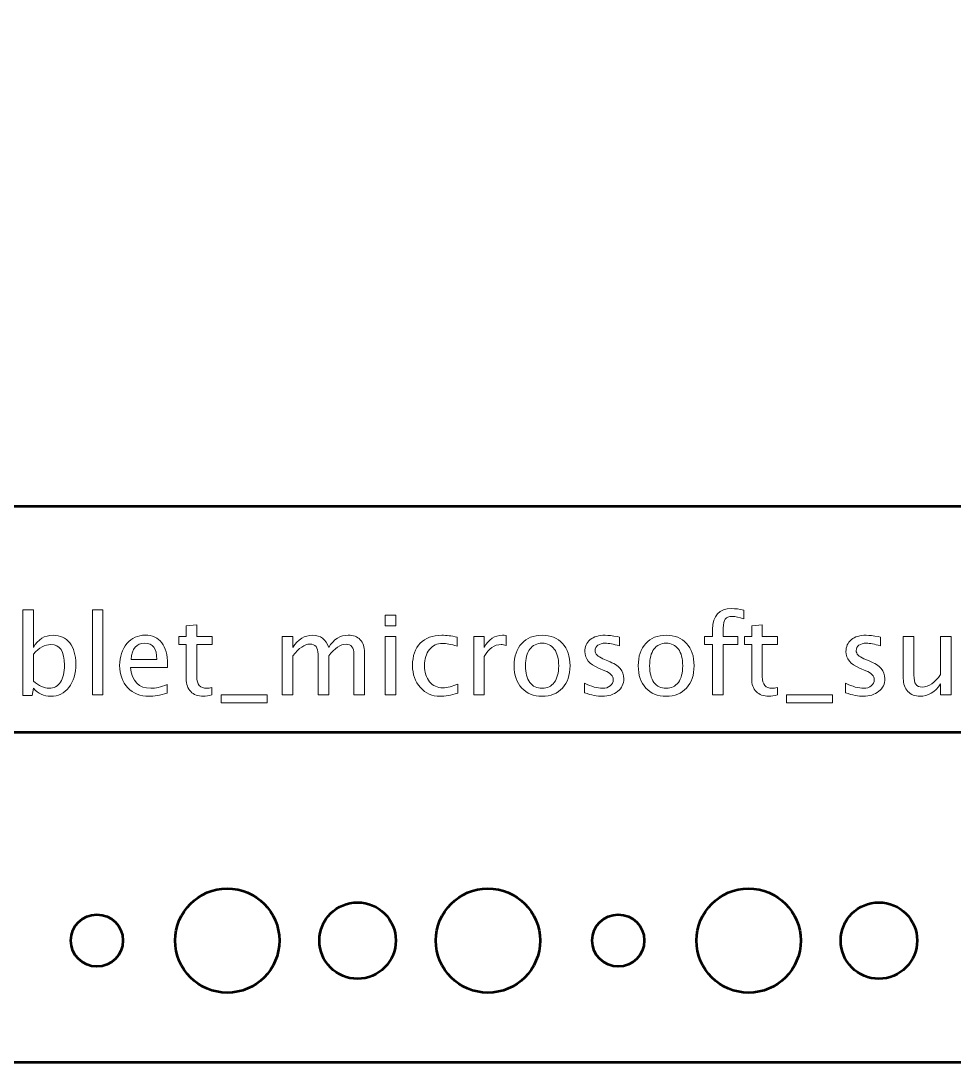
# Model space of a CAD drawing. Header units: centimetres. Extents: x -69 to 69, y -115 to 104.
# Drawn here: x -0.44 to 4.93, y -86.95 to -80.96 of the extents above; entities that cross this region are included whole.
import ezdxf

# ---------------------------------------------------------------- set-up
doc = ezdxf.new("R2010")
doc.units = ezdxf.units.CM
doc.header["$MEASUREMENT"] = 0
doc.layers.add('Layer 1', color=7, linetype='Continuous')

msp = doc.modelspace()

# ---------------------------------------------------------------- linework, layer by layer
at = {"layer": 'Layer 1', "color": 30, "lineweight": 53}
msp.add_lwpolyline([(-14.6, -85.05), (14.6, -85.05), (14.6, -64.95), (-14.6, -64.95), (-14.6, -85.05)], close=True, dxfattribs=at)
at = {"layer": 'Layer 1', "lineweight": 53}
for centre, major_axis in [((0.75001, -86.25001), (0, 0.30001)), ((2.25001, -86.25001), (0, 0.30001)), ((3.75001, -86.25001), (0, 0.30001)), ((1.5, -86.25), (0, 0.22)), ((4.5, -86.25), (0, 0.22)), ((0, -86.25), (0, 0.15)), ((3, -86.25), (0, 0.15))]:
    msp.add_ellipse(centre, major_axis=major_axis, ratio=1, dxfattribs=at)
for points, knots in [([(-16.45, -86.45), (-16.45, -86.45), (-16.45, -74.95), (-16.45, -74.95), (-16.45, -74.95), (-16.45, -74.95), (-15.05, -74.95), (-15.05, -74.95), (-15.05, -74.95), (-14.77386, -74.95), (-14.55, -74.72614), (-14.55, -74.45), (-14.55, -74.45), (-14.55, -74.45), (-14.55, -68.05), (-14.55, -68.05), (-14.55, -68.05), (-14.55, -67.77386), (-14.77386, -67.55), (-15.05, -67.55), (-15.05, -67.55), (-15.05, -67.55), (-16.45, -67.55), (-16.45, -67.55), (-16.45, -67.55), (-16.45, -67.55), (-16.45, -63.55), (-16.45, -63.55), (-16.45, -63.55), (-16.45, -63.27386), (-16.22614, -63.05), (-15.95, -63.05), (-15.95, -63.05), (-15.95, -63.05), (15.95, -63.05), (15.95, -63.05), (15.95, -63.05), (16.22614, -63.05), (16.45, -63.27386), (16.45, -63.55), (16.45, -63.55), (16.45, -63.55), (16.45, -64.55), (16.45, -64.55), (16.45, -64.55), (16.45, -64.55), (15.05, -64.55), (15.05, -64.55), (15.05, -64.55), (14.77386, -64.55), (14.55, -64.77386), (14.55, -65.05), (14.55, -65.05), (14.55, -65.05), (14.55, -72.95), (14.55, -72.95), (14.55, -72.95), (14.55, -73.22614), (14.77386, -73.45), (15.05, -73.45), (15.05, -73.45), (15.05, -73.45), (16.45, -73.45), (16.45, -73.45), (16.45, -73.45), (16.45, -73.45), (16.45, -76.55), (16.45, -76.55), (16.45, -76.55), (16.45, -76.55), (15.05, -76.55), (15.05, -76.55), (15.05, -76.55), (14.77386, -76.55), (14.55, -76.77386), (14.55, -77.05), (14.55, -77.05), (14.55, -77.05), (14.55, -80.45), (14.55, -80.45), (14.55, -80.45), (14.55, -80.72614), (14.77386, -80.95), (15.05, -80.95), (15.05, -80.95), (15.05, -80.95), (16.45, -80.95), (16.45, -80.95), (16.45, -80.95), (16.45, -80.95), (16.45, -86.45), (16.45, -86.45), (16.45, -86.45), (16.45, -86.72614), (16.22614, -86.95), (15.95, -86.95), (15.95, -86.95), (15.95, -86.95), (-15.95, -86.95), (-15.95, -86.95), (-15.95, -86.95), (-16.22614, -86.95), (-16.45, -86.72614), (-16.45, -86.45)], [0, 0, 0, 0, 0.037037, 0.037037, 0.037037, 0.037037, 0.0740741, 0.0740741, 0.0740741, 0.0740741, 0.1111111, 0.1111111, 0.1111111, 0.1111111, 0.1481481, 0.1481481, 0.1481481, 0.1481481, 0.1851852, 0.1851852, 0.1851852, 0.1851852, 0.2222222, 0.2222222, 0.2222222, 0.2222222, 0.2592593, 0.2592593, 0.2592593, 0.2592593, 0.2962963, 0.2962963, 0.2962963, 0.2962963, 0.3333333, 0.3333333, 0.3333333, 0.3333333, 0.3703704, 0.3703704, 0.3703704, 0.3703704, 0.4074074, 0.4074074, 0.4074074, 0.4074074, 0.4444444, 0.4444444, 0.4444444, 0.4444444, 0.4814815, 0.4814815, 0.4814815, 0.4814815, 0.5185185, 0.5185185, 0.5185185, 0.5185185, 0.5555556, 0.5555556, 0.5555556, 0.5555556, 0.5925926, 0.5925926, 0.5925926, 0.5925926, 0.6296296, 0.6296296, 0.6296296, 0.6296296, 0.6666667, 0.6666667, 0.6666667, 0.6666667, 0.7037037, 0.7037037, 0.7037037, 0.7037037, 0.7407407, 0.7407407, 0.7407407, 0.7407407, 0.7777778, 0.7777778, 0.7777778, 0.7777778, 0.8148148, 0.8148148, 0.8148148, 0.8148148, 0.8518519, 0.8518519, 0.8518519, 0.8518519, 0.8888889, 0.8888889, 0.8888889, 0.8888889, 0.9259259, 0.9259259, 0.9259259, 0.9259259, 1, 1, 1, 1]), ([(-13, -66.25), (-13, -66.25), (13, -66.25), (13, -66.25), (13, -66.25), (13, -66.25), (13, -83.75), (13, -83.75), (13, -83.75), (13, -83.75), (-13, -83.75), (-13, -83.75), (-13, -83.75), (-13, -83.75), (-13, -66.25), (-13, -66.25)], [0, 0, 0, 0, 0.2, 0.2, 0.2, 0.2, 0.4, 0.4, 0.4, 0.4, 0.6, 0.6, 0.6, 0.6, 1, 1, 1, 1])]:
    msp.add_open_spline(points, degree=3, knots=knots, dxfattribs=at)
at = {"layer": 'Layer 1', "color": 5, "lineweight": 9}
for points, knots in [([(-0.42556, -84.84003), (-0.42556, -84.84003), (-0.42556, -84.34663), (-0.42556, -84.34663), (-0.42556, -84.34663), (-0.42556, -84.34663), (-0.3646, -84.34663), (-0.3646, -84.34663), (-0.3646, -84.34663), (-0.3646, -84.34663), (-0.3646, -84.56328), (-0.3646, -84.56328), (-0.3646, -84.56328), (-0.33962, -84.51618), (-0.30205, -84.49268), (-0.25199, -84.49268), (-0.25199, -84.49268), (-0.21146, -84.49268), (-0.1796, -84.5074), (-0.15632, -84.53692), (-0.15632, -84.53692), (-0.13304, -84.56645), (-0.12139, -84.60677), (-0.12139, -84.65789), (-0.12139, -84.65789), (-0.12139, -84.71356), (-0.13462, -84.75854), (-0.16098, -84.79262), (-0.16098, -84.79262), (-0.18733, -84.8268), (-0.22204, -84.84384), (-0.26501, -84.84384), (-0.26501, -84.84384), (-0.30491, -84.84384), (-0.33814, -84.8286), (-0.3646, -84.79801), (-0.3646, -84.79801), (-0.3646, -84.79801), (-0.37201, -84.84003), (-0.37201, -84.84003), (-0.37201, -84.84003), (-0.37201, -84.84003), (-0.42556, -84.84003), (-0.42556, -84.84003)], [0, 0, 0, 0, 0.0833333, 0.0833333, 0.0833333, 0.0833333, 0.1666667, 0.1666667, 0.1666667, 0.1666667, 0.25, 0.25, 0.25, 0.25, 0.3333333, 0.3333333, 0.3333333, 0.3333333, 0.4166667, 0.4166667, 0.4166667, 0.4166667, 0.5, 0.5, 0.5, 0.5, 0.5833333, 0.5833333, 0.5833333, 0.5833333, 0.6666667, 0.6666667, 0.6666667, 0.6666667, 0.75, 0.75, 0.75, 0.75, 0.8333333, 0.8333333, 0.8333333, 0.8333333, 1, 1, 1, 1]), ([(-0.02593, -84.83622), (-0.02593, -84.83622), (-0.02593, -84.34663), (-0.02593, -84.34663), (-0.02593, -84.34663), (-0.02593, -84.34663), (0.03503, -84.34663), (0.03503, -84.34663), (0.03503, -84.34663), (0.03503, -84.34663), (0.03503, -84.83622), (0.03503, -84.83622), (0.03503, -84.83622), (0.03503, -84.83622), (-0.02593, -84.83622), (-0.02593, -84.83622)], [0, 0, 0, 0, 0.2, 0.2, 0.2, 0.2, 0.4, 0.4, 0.4, 0.4, 0.6, 0.6, 0.6, 0.6, 1, 1, 1, 1]), ([(1.65926, -84.43807), (1.65926, -84.43807), (1.65926, -84.37711), (1.65926, -84.37711), (1.65926, -84.37711), (1.65926, -84.37711), (1.72022, -84.37711), (1.72022, -84.37711), (1.72022, -84.37711), (1.72022, -84.37711), (1.72022, -84.43807), (1.72022, -84.43807), (1.72022, -84.43807), (1.72022, -84.43807), (1.65926, -84.43807), (1.65926, -84.43807)], [0, 0, 0, 0, 0.2, 0.2, 0.2, 0.2, 0.4, 0.4, 0.4, 0.4, 0.6, 0.6, 0.6, 0.6, 1, 1, 1, 1]), ([(3.5432, -84.83622), (3.5432, -84.83622), (3.5432, -84.54539), (3.5432, -84.54539), (3.5432, -84.54539), (3.5432, -84.54539), (3.49547, -84.54539), (3.49547, -84.54539), (3.49547, -84.54539), (3.49547, -84.54539), (3.49547, -84.49967), (3.49547, -84.49967), (3.49547, -84.49967), (3.49547, -84.49967), (3.5432, -84.49967), (3.5432, -84.49967), (3.5432, -84.49967), (3.5432, -84.49967), (3.5432, -84.45935), (3.5432, -84.45935), (3.5432, -84.45935), (3.5432, -84.37913), (3.57982, -84.33901), (3.65306, -84.33901), (3.65306, -84.33901), (3.67359, -84.33901), (3.69687, -84.3424), (3.72291, -84.34917), (3.72291, -84.34917), (3.72291, -84.34917), (3.72291, -84.39807), (3.72291, -84.39807), (3.72291, -84.39807), (3.69528, -84.38918), (3.67316, -84.38473), (3.65655, -84.38473), (3.65655, -84.38473), (3.63633, -84.38473), (3.62258, -84.3895), (3.61527, -84.39913), (3.61527, -84.39913), (3.60786, -84.40876), (3.60416, -84.42664), (3.60416, -84.45279), (3.60416, -84.45279), (3.60416, -84.45279), (3.60416, -84.49967), (3.60416, -84.49967), (3.60416, -84.49967), (3.60416, -84.49967), (3.68872, -84.49967), (3.68872, -84.49967), (3.68872, -84.49967), (3.68872, -84.49967), (3.68872, -84.54539), (3.68872, -84.54539), (3.68872, -84.54539), (3.68872, -84.54539), (3.60416, -84.54539), (3.60416, -84.54539), (3.60416, -84.54539), (3.60416, -84.54539), (3.60416, -84.83622), (3.60416, -84.83622), (3.60416, -84.83622), (3.60416, -84.83622), (3.5432, -84.83622), (3.5432, -84.83622)], [0, 0, 0, 0, 0.0555556, 0.0555556, 0.0555556, 0.0555556, 0.1111111, 0.1111111, 0.1111111, 0.1111111, 0.1666667, 0.1666667, 0.1666667, 0.1666667, 0.2222222, 0.2222222, 0.2222222, 0.2222222, 0.2777778, 0.2777778, 0.2777778, 0.2777778, 0.3333333, 0.3333333, 0.3333333, 0.3333333, 0.3888889, 0.3888889, 0.3888889, 0.3888889, 0.4444444, 0.4444444, 0.4444444, 0.4444444, 0.5, 0.5, 0.5, 0.5, 0.5555556, 0.5555556, 0.5555556, 0.5555556, 0.6111111, 0.6111111, 0.6111111, 0.6111111, 0.6666667, 0.6666667, 0.6666667, 0.6666667, 0.7222222, 0.7222222, 0.7222222, 0.7222222, 0.7777778, 0.7777778, 0.7777778, 0.7777778, 0.8333333, 0.8333333, 0.8333333, 0.8333333, 0.8888889, 0.8888889, 0.8888889, 0.8888889, 1, 1, 1, 1]), ([(0.66189, -84.83611), (0.64305, -84.8413), (0.62664, -84.84384), (0.61278, -84.84384), (0.61278, -84.84384), (0.58166, -84.84384), (0.55743, -84.83495), (0.54007, -84.81717), (0.54007, -84.81717), (0.52261, -84.79939), (0.51393, -84.77473), (0.51393, -84.74309), (0.51393, -84.74309), (0.51393, -84.74309), (0.51393, -84.54539), (0.51393, -84.54539), (0.51393, -84.54539), (0.51393, -84.54539), (0.47181, -84.54539), (0.47181, -84.54539), (0.47181, -84.54539), (0.47181, -84.54539), (0.47181, -84.49967), (0.47181, -84.49967), (0.47181, -84.49967), (0.47181, -84.49967), (0.51393, -84.49967), (0.51393, -84.49967), (0.51393, -84.49967), (0.51393, -84.49967), (0.51393, -84.43882), (0.51393, -84.43882), (0.51393, -84.43882), (0.51393, -84.43882), (0.57489, -84.43299), (0.57489, -84.43299), (0.57489, -84.43299), (0.57489, -84.43299), (0.57489, -84.49967), (0.57489, -84.49967), (0.57489, -84.49967), (0.57489, -84.49967), (0.66316, -84.49967), (0.66316, -84.49967), (0.66316, -84.49967), (0.66316, -84.49967), (0.66316, -84.54539), (0.66316, -84.54539), (0.66316, -84.54539), (0.66316, -84.54539), (0.57489, -84.54539), (0.57489, -84.54539), (0.57489, -84.54539), (0.57489, -84.54539), (0.57489, -84.73208), (0.57489, -84.73208), (0.57489, -84.73208), (0.57489, -84.77611), (0.59405, -84.79812), (0.63225, -84.79812), (0.63225, -84.79812), (0.6404, -84.79812), (0.65024, -84.79674), (0.66189, -84.7941), (0.66189, -84.7941), (0.66189, -84.7941), (0.66189, -84.83611), (0.66189, -84.83611)], [0, 0, 0, 0, 0.0555556, 0.0555556, 0.0555556, 0.0555556, 0.1111111, 0.1111111, 0.1111111, 0.1111111, 0.1666667, 0.1666667, 0.1666667, 0.1666667, 0.2222222, 0.2222222, 0.2222222, 0.2222222, 0.2777778, 0.2777778, 0.2777778, 0.2777778, 0.3333333, 0.3333333, 0.3333333, 0.3333333, 0.3888889, 0.3888889, 0.3888889, 0.3888889, 0.4444444, 0.4444444, 0.4444444, 0.4444444, 0.5, 0.5, 0.5, 0.5, 0.5555556, 0.5555556, 0.5555556, 0.5555556, 0.6111111, 0.6111111, 0.6111111, 0.6111111, 0.6666667, 0.6666667, 0.6666667, 0.6666667, 0.7222222, 0.7222222, 0.7222222, 0.7222222, 0.7777778, 0.7777778, 0.7777778, 0.7777778, 0.8333333, 0.8333333, 0.8333333, 0.8333333, 0.8888889, 0.8888889, 0.8888889, 0.8888889, 1, 1, 1, 1]), ([(3.91574, -84.83611), (3.8969, -84.8413), (3.88049, -84.84384), (3.86663, -84.84384), (3.86663, -84.84384), (3.83551, -84.84384), (3.81128, -84.83495), (3.79392, -84.81717), (3.79392, -84.81717), (3.77646, -84.79939), (3.76778, -84.77473), (3.76778, -84.74309), (3.76778, -84.74309), (3.76778, -84.74309), (3.76778, -84.54539), (3.76778, -84.54539), (3.76778, -84.54539), (3.76778, -84.54539), (3.72566, -84.54539), (3.72566, -84.54539), (3.72566, -84.54539), (3.72566, -84.54539), (3.72566, -84.49967), (3.72566, -84.49967), (3.72566, -84.49967), (3.72566, -84.49967), (3.76778, -84.49967), (3.76778, -84.49967), (3.76778, -84.49967), (3.76778, -84.49967), (3.76778, -84.43882), (3.76778, -84.43882), (3.76778, -84.43882), (3.76778, -84.43882), (3.82874, -84.43299), (3.82874, -84.43299), (3.82874, -84.43299), (3.82874, -84.43299), (3.82874, -84.49967), (3.82874, -84.49967), (3.82874, -84.49967), (3.82874, -84.49967), (3.91701, -84.49967), (3.91701, -84.49967), (3.91701, -84.49967), (3.91701, -84.49967), (3.91701, -84.54539), (3.91701, -84.54539), (3.91701, -84.54539), (3.91701, -84.54539), (3.82874, -84.54539), (3.82874, -84.54539), (3.82874, -84.54539), (3.82874, -84.54539), (3.82874, -84.73208), (3.82874, -84.73208), (3.82874, -84.73208), (3.82874, -84.77611), (3.8479, -84.79812), (3.8861, -84.79812), (3.8861, -84.79812), (3.89425, -84.79812), (3.90409, -84.79674), (3.91574, -84.7941), (3.91574, -84.7941), (3.91574, -84.7941), (3.91574, -84.83611), (3.91574, -84.83611)], [0, 0, 0, 0, 0.0555556, 0.0555556, 0.0555556, 0.0555556, 0.1111111, 0.1111111, 0.1111111, 0.1111111, 0.1666667, 0.1666667, 0.1666667, 0.1666667, 0.2222222, 0.2222222, 0.2222222, 0.2222222, 0.2777778, 0.2777778, 0.2777778, 0.2777778, 0.3333333, 0.3333333, 0.3333333, 0.3333333, 0.3888889, 0.3888889, 0.3888889, 0.3888889, 0.4444444, 0.4444444, 0.4444444, 0.4444444, 0.5, 0.5, 0.5, 0.5, 0.5555556, 0.5555556, 0.5555556, 0.5555556, 0.6111111, 0.6111111, 0.6111111, 0.6111111, 0.6666667, 0.6666667, 0.6666667, 0.6666667, 0.7222222, 0.7222222, 0.7222222, 0.7222222, 0.7777778, 0.7777778, 0.7777778, 0.7777778, 0.8333333, 0.8333333, 0.8333333, 0.8333333, 0.8888889, 0.8888889, 0.8888889, 0.8888889, 1, 1, 1, 1]), ([(0.40461, -84.82542), (0.36365, -84.8377), (0.32862, -84.84384), (0.29941, -84.84384), (0.29941, -84.84384), (0.24956, -84.84384), (0.20903, -84.82733), (0.1778, -84.79442), (0.1778, -84.79442), (0.14658, -84.7615), (0.13092, -84.71885), (0.13092, -84.66636), (0.13092, -84.66636), (0.13092, -84.61545), (0.14468, -84.57365), (0.1723, -84.54094), (0.1723, -84.54094), (0.19992, -84.50835), (0.23527, -84.49205), (0.27835, -84.49205), (0.27835, -84.49205), (0.31909, -84.49205), (0.35063, -84.50655), (0.37286, -84.53555), (0.37286, -84.53555), (0.39508, -84.56455), (0.40619, -84.60561), (0.40619, -84.65884), (0.40619, -84.65884), (0.40619, -84.65884), (0.40588, -84.67747), (0.40588, -84.67747), (0.40588, -84.67747), (0.40588, -84.67747), (0.19315, -84.67747), (0.19315, -84.67747), (0.19315, -84.67747), (0.20204, -84.7579), (0.2413, -84.79812), (0.31084, -84.79812), (0.31084, -84.79812), (0.33634, -84.79812), (0.36756, -84.79092), (0.40461, -84.77653), (0.40461, -84.77653), (0.40461, -84.77653), (0.40461, -84.82542), (0.40461, -84.82542)], [0, 0, 0, 0, 0.0769231, 0.0769231, 0.0769231, 0.0769231, 0.1538462, 0.1538462, 0.1538462, 0.1538462, 0.2307692, 0.2307692, 0.2307692, 0.2307692, 0.3076923, 0.3076923, 0.3076923, 0.3076923, 0.3846154, 0.3846154, 0.3846154, 0.3846154, 0.4615385, 0.4615385, 0.4615385, 0.4615385, 0.5384615, 0.5384615, 0.5384615, 0.5384615, 0.6153846, 0.6153846, 0.6153846, 0.6153846, 0.6923077, 0.6923077, 0.6923077, 0.6923077, 0.7692308, 0.7692308, 0.7692308, 0.7692308, 0.8461538, 0.8461538, 0.8461538, 0.8461538, 1, 1, 1, 1]), ([(1.06638, -84.83622), (1.06638, -84.83622), (1.06638, -84.49967), (1.06638, -84.49967), (1.06638, -84.49967), (1.06638, -84.49967), (1.12734, -84.49967), (1.12734, -84.49967), (1.12734, -84.49967), (1.12734, -84.49967), (1.12734, -84.56328), (1.12734, -84.56328), (1.12734, -84.56328), (1.15708, -84.51618), (1.19518, -84.49268), (1.24185, -84.49268), (1.24185, -84.49268), (1.28683, -84.49268), (1.31742, -84.51618), (1.33372, -84.56328), (1.33372, -84.56328), (1.36261, -84.51576), (1.40028, -84.49205), (1.44653, -84.49205), (1.44653, -84.49205), (1.47606, -84.49205), (1.49903, -84.50073), (1.51543, -84.51819), (1.51543, -84.51819), (1.53184, -84.53565), (1.54009, -84.5601), (1.54009, -84.59153), (1.54009, -84.59153), (1.54009, -84.59153), (1.54009, -84.83622), (1.54009, -84.83622), (1.54009, -84.83622), (1.54009, -84.83622), (1.47913, -84.83622), (1.47913, -84.83622), (1.47913, -84.83622), (1.47913, -84.83622), (1.47913, -84.60159), (1.47913, -84.60159), (1.47913, -84.60159), (1.47913, -84.56328), (1.46389, -84.54412), (1.43341, -84.54412), (1.43341, -84.54412), (1.40177, -84.54412), (1.36853, -84.56645), (1.33372, -84.61122), (1.33372, -84.61122), (1.33372, -84.61122), (1.33372, -84.83622), (1.33372, -84.83622), (1.33372, -84.83622), (1.33372, -84.83622), (1.27276, -84.83622), (1.27276, -84.83622), (1.27276, -84.83622), (1.27276, -84.83622), (1.27276, -84.60138), (1.27276, -84.60138), (1.27276, -84.60138), (1.27276, -84.56275), (1.2573, -84.54348), (1.22629, -84.54348), (1.22629, -84.54348), (1.1955, -84.54348), (1.16248, -84.56592), (1.12734, -84.6109), (1.12734, -84.6109), (1.12734, -84.6109), (1.12734, -84.83622), (1.12734, -84.83622), (1.12734, -84.83622), (1.12734, -84.83622), (1.06638, -84.83622), (1.06638, -84.83622)], [0, 0, 0, 0, 0.047619, 0.047619, 0.047619, 0.047619, 0.0952381, 0.0952381, 0.0952381, 0.0952381, 0.1428571, 0.1428571, 0.1428571, 0.1428571, 0.1904762, 0.1904762, 0.1904762, 0.1904762, 0.2380952, 0.2380952, 0.2380952, 0.2380952, 0.2857143, 0.2857143, 0.2857143, 0.2857143, 0.3333333, 0.3333333, 0.3333333, 0.3333333, 0.3809524, 0.3809524, 0.3809524, 0.3809524, 0.4285714, 0.4285714, 0.4285714, 0.4285714, 0.4761905, 0.4761905, 0.4761905, 0.4761905, 0.5238095, 0.5238095, 0.5238095, 0.5238095, 0.5714286, 0.5714286, 0.5714286, 0.5714286, 0.6190476, 0.6190476, 0.6190476, 0.6190476, 0.6666667, 0.6666667, 0.6666667, 0.6666667, 0.7142857, 0.7142857, 0.7142857, 0.7142857, 0.7619048, 0.7619048, 0.7619048, 0.7619048, 0.8095238, 0.8095238, 0.8095238, 0.8095238, 0.8571429, 0.8571429, 0.8571429, 0.8571429, 0.9047619, 0.9047619, 0.9047619, 0.9047619, 1, 1, 1, 1]), ([(1.65926, -84.83622), (1.65926, -84.83622), (1.65926, -84.49967), (1.65926, -84.49967), (1.65926, -84.49967), (1.65926, -84.49967), (1.72022, -84.49967), (1.72022, -84.49967), (1.72022, -84.49967), (1.72022, -84.49967), (1.72022, -84.83622), (1.72022, -84.83622), (1.72022, -84.83622), (1.72022, -84.83622), (1.65926, -84.83622), (1.65926, -84.83622)], [0, 0, 0, 0, 0.2, 0.2, 0.2, 0.2, 0.4, 0.4, 0.4, 0.4, 0.6, 0.6, 0.6, 0.6, 1, 1, 1, 1]), ([(2.07646, -84.82606), (2.03698, -84.83791), (2.00291, -84.84384), (1.97423, -84.84384), (1.97423, -84.84384), (1.92872, -84.84384), (1.89104, -84.82701), (1.86109, -84.79346), (1.86109, -84.79346), (1.83114, -84.75981), (1.81611, -84.71737), (1.81611, -84.66625), (1.81611, -84.66625), (1.81611, -84.61164), (1.83093, -84.56899), (1.86056, -84.53851), (1.86056, -84.53851), (1.89019, -84.50792), (1.93157, -84.49268), (1.9847, -84.49268), (1.9847, -84.49268), (2.01084, -84.49268), (2.04027, -84.49628), (2.07265, -84.50348), (2.07265, -84.50348), (2.07265, -84.50348), (2.07265, -84.55491), (2.07265, -84.55491), (2.07265, -84.55491), (2.03825, -84.54475), (2.01021, -84.53967), (1.98862, -84.53967), (1.98862, -84.53967), (1.95729, -84.53967), (1.93221, -84.55142), (1.91348, -84.57481), (1.91348, -84.57481), (1.89474, -84.5982), (1.88533, -84.62942), (1.88533, -84.66837), (1.88533, -84.66837), (1.88533, -84.70615), (1.89506, -84.73663), (1.91443, -84.76002), (1.91443, -84.76002), (1.9338, -84.7833), (1.95909, -84.79494), (1.99052, -84.79494), (1.99052, -84.79494), (2.01836, -84.79494), (2.04693, -84.78775), (2.07646, -84.77335), (2.07646, -84.77335), (2.07646, -84.77335), (2.07646, -84.82606), (2.07646, -84.82606)], [0, 0, 0, 0, 0.0666667, 0.0666667, 0.0666667, 0.0666667, 0.1333333, 0.1333333, 0.1333333, 0.1333333, 0.2, 0.2, 0.2, 0.2, 0.2666667, 0.2666667, 0.2666667, 0.2666667, 0.3333333, 0.3333333, 0.3333333, 0.3333333, 0.4, 0.4, 0.4, 0.4, 0.4666667, 0.4666667, 0.4666667, 0.4666667, 0.5333333, 0.5333333, 0.5333333, 0.5333333, 0.6, 0.6, 0.6, 0.6, 0.6666667, 0.6666667, 0.6666667, 0.6666667, 0.7333333, 0.7333333, 0.7333333, 0.7333333, 0.8, 0.8, 0.8, 0.8, 0.8666667, 0.8666667, 0.8666667, 0.8666667, 1, 1, 1, 1]), ([(2.16801, -84.83622), (2.16801, -84.83622), (2.16801, -84.49967), (2.16801, -84.49967), (2.16801, -84.49967), (2.16801, -84.49967), (2.22897, -84.49967), (2.22897, -84.49967), (2.22897, -84.49967), (2.22897, -84.49967), (2.22897, -84.56328), (2.22897, -84.56328), (2.22897, -84.56328), (2.25321, -84.51618), (2.28834, -84.49268), (2.33449, -84.49268), (2.33449, -84.49268), (2.34073, -84.49268), (2.34729, -84.49321), (2.35407, -84.49427), (2.35407, -84.49427), (2.35407, -84.49427), (2.35407, -84.55132), (2.35407, -84.55132), (2.35407, -84.55132), (2.34348, -84.54782), (2.33417, -84.54602), (2.32613, -84.54602), (2.32613, -84.54602), (2.28739, -84.54602), (2.25501, -84.56888), (2.22897, -84.61471), (2.22897, -84.61471), (2.22897, -84.61471), (2.22897, -84.83622), (2.22897, -84.83622), (2.22897, -84.83622), (2.22897, -84.83622), (2.16801, -84.83622), (2.16801, -84.83622)], [0, 0, 0, 0, 0.0909091, 0.0909091, 0.0909091, 0.0909091, 0.1818182, 0.1818182, 0.1818182, 0.1818182, 0.2727273, 0.2727273, 0.2727273, 0.2727273, 0.3636364, 0.3636364, 0.3636364, 0.3636364, 0.4545455, 0.4545455, 0.4545455, 0.4545455, 0.5454545, 0.5454545, 0.5454545, 0.5454545, 0.6363636, 0.6363636, 0.6363636, 0.6363636, 0.7272727, 0.7272727, 0.7272727, 0.7272727, 0.8181818, 0.8181818, 0.8181818, 0.8181818, 1, 1, 1, 1]), ([(2.56182, -84.84384), (2.51239, -84.84384), (2.47323, -84.82807), (2.44445, -84.79653), (2.44445, -84.79653), (2.41555, -84.76499), (2.40116, -84.72213), (2.40116, -84.66805), (2.40116, -84.66805), (2.40116, -84.61408), (2.41555, -84.57132), (2.44445, -84.53989), (2.44445, -84.53989), (2.47323, -84.50845), (2.51239, -84.49268), (2.56182, -84.49268), (2.56182, -84.49268), (2.61124, -84.49268), (2.6504, -84.50845), (2.67918, -84.53989), (2.67918, -84.53989), (2.70808, -84.57132), (2.72247, -84.61408), (2.72247, -84.66805), (2.72247, -84.66805), (2.72247, -84.72213), (2.70808, -84.76499), (2.67918, -84.79653), (2.67918, -84.79653), (2.6504, -84.82807), (2.61124, -84.84384), (2.56182, -84.84384)], [0, 0, 0, 0, 0.1111111, 0.1111111, 0.1111111, 0.1111111, 0.2222222, 0.2222222, 0.2222222, 0.2222222, 0.3333333, 0.3333333, 0.3333333, 0.3333333, 0.4444444, 0.4444444, 0.4444444, 0.4444444, 0.5555556, 0.5555556, 0.5555556, 0.5555556, 0.6666667, 0.6666667, 0.6666667, 0.6666667, 0.7777778, 0.7777778, 0.7777778, 0.7777778, 1, 1, 1, 1]), ([(2.80587, -84.82415), (2.80587, -84.82415), (2.80587, -84.76827), (2.80587, -84.76827), (2.80587, -84.76827), (2.84576, -84.78817), (2.88037, -84.79812), (2.9099, -84.79812), (2.9099, -84.79812), (2.92747, -84.79812), (2.94207, -84.79336), (2.95361, -84.78383), (2.95361, -84.78383), (2.96514, -84.77441), (2.97097, -84.76256), (2.97097, -84.74827), (2.97097, -84.74827), (2.97097, -84.72742), (2.95477, -84.71017), (2.92239, -84.69652), (2.92239, -84.69652), (2.92239, -84.69652), (2.88672, -84.68139), (2.88672, -84.68139), (2.88672, -84.68139), (2.83412, -84.65958), (2.80777, -84.62805), (2.80777, -84.58709), (2.80777, -84.58709), (2.80777, -84.55777), (2.81814, -84.5347), (2.83889, -84.51787), (2.83889, -84.51787), (2.85963, -84.50105), (2.8881, -84.49268), (2.92419, -84.49268), (2.92419, -84.49268), (2.94292, -84.49268), (2.9662, -84.49522), (2.99383, -84.50041), (2.99383, -84.50041), (2.99383, -84.50041), (3.00653, -84.50284), (3.00653, -84.50284), (3.00653, -84.50284), (3.00653, -84.50284), (3.00653, -84.55364), (3.00653, -84.55364), (3.00653, -84.55364), (2.97255, -84.54348), (2.94546, -84.5384), (2.92525, -84.5384), (2.92525, -84.5384), (2.90747, -84.5384), (2.89339, -84.54232), (2.8827, -84.55005), (2.8827, -84.55005), (2.87212, -84.55777), (2.86683, -84.56814), (2.86683, -84.58116), (2.86683, -84.58116), (2.86683, -84.59947), (2.88164, -84.61503), (2.91138, -84.62762), (2.91138, -84.62762), (2.91138, -84.62762), (2.9407, -84.64), (2.9407, -84.64), (2.9407, -84.64), (2.97393, -84.65397), (2.99742, -84.66879), (3.01118, -84.68435), (3.01118, -84.68435), (3.02505, -84.69991), (3.03193, -84.71938), (3.03193, -84.74266), (3.03193, -84.74266), (3.03193, -84.77219), (3.02028, -84.79643), (2.99689, -84.81537), (2.99689, -84.81537), (2.97361, -84.83431), (2.94377, -84.84384), (2.90747, -84.84384), (2.90747, -84.84384), (2.87953, -84.84384), (2.84576, -84.83728), (2.80587, -84.82415)], [0, 0, 0, 0, 0.0434783, 0.0434783, 0.0434783, 0.0434783, 0.0869565, 0.0869565, 0.0869565, 0.0869565, 0.1304348, 0.1304348, 0.1304348, 0.1304348, 0.173913, 0.173913, 0.173913, 0.173913, 0.2173913, 0.2173913, 0.2173913, 0.2173913, 0.2608696, 0.2608696, 0.2608696, 0.2608696, 0.3043478, 0.3043478, 0.3043478, 0.3043478, 0.3478261, 0.3478261, 0.3478261, 0.3478261, 0.3913043, 0.3913043, 0.3913043, 0.3913043, 0.4347826, 0.4347826, 0.4347826, 0.4347826, 0.4782609, 0.4782609, 0.4782609, 0.4782609, 0.5217391, 0.5217391, 0.5217391, 0.5217391, 0.5652174, 0.5652174, 0.5652174, 0.5652174, 0.6086957, 0.6086957, 0.6086957, 0.6086957, 0.6521739, 0.6521739, 0.6521739, 0.6521739, 0.6956522, 0.6956522, 0.6956522, 0.6956522, 0.7391304, 0.7391304, 0.7391304, 0.7391304, 0.7826087, 0.7826087, 0.7826087, 0.7826087, 0.826087, 0.826087, 0.826087, 0.826087, 0.8695652, 0.8695652, 0.8695652, 0.8695652, 0.9130435, 0.9130435, 0.9130435, 0.9130435, 1, 1, 1, 1]), ([(3.27566, -84.84384), (3.22623, -84.84384), (3.18707, -84.82807), (3.15829, -84.79653), (3.15829, -84.79653), (3.12939, -84.76499), (3.115, -84.72213), (3.115, -84.66805), (3.115, -84.66805), (3.115, -84.61408), (3.12939, -84.57132), (3.15829, -84.53989), (3.15829, -84.53989), (3.18707, -84.50845), (3.22623, -84.49268), (3.27566, -84.49268), (3.27566, -84.49268), (3.32508, -84.49268), (3.36424, -84.50845), (3.39302, -84.53989), (3.39302, -84.53989), (3.42192, -84.57132), (3.43631, -84.61408), (3.43631, -84.66805), (3.43631, -84.66805), (3.43631, -84.72213), (3.42192, -84.76499), (3.39302, -84.79653), (3.39302, -84.79653), (3.36424, -84.82807), (3.32508, -84.84384), (3.27566, -84.84384)], [0, 0, 0, 0, 0.1111111, 0.1111111, 0.1111111, 0.1111111, 0.2222222, 0.2222222, 0.2222222, 0.2222222, 0.3333333, 0.3333333, 0.3333333, 0.3333333, 0.4444444, 0.4444444, 0.4444444, 0.4444444, 0.5555556, 0.5555556, 0.5555556, 0.5555556, 0.6666667, 0.6666667, 0.6666667, 0.6666667, 0.7777778, 0.7777778, 0.7777778, 0.7777778, 1, 1, 1, 1]), ([(4.30817, -84.82415), (4.30817, -84.82415), (4.30817, -84.76827), (4.30817, -84.76827), (4.30817, -84.76827), (4.34806, -84.78817), (4.38267, -84.79812), (4.4122, -84.79812), (4.4122, -84.79812), (4.42977, -84.79812), (4.44437, -84.79336), (4.45591, -84.78383), (4.45591, -84.78383), (4.46744, -84.77441), (4.47327, -84.76256), (4.47327, -84.74827), (4.47327, -84.74827), (4.47327, -84.72742), (4.45707, -84.71017), (4.42469, -84.69652), (4.42469, -84.69652), (4.42469, -84.69652), (4.38902, -84.68139), (4.38902, -84.68139), (4.38902, -84.68139), (4.33642, -84.65958), (4.31007, -84.62805), (4.31007, -84.58709), (4.31007, -84.58709), (4.31007, -84.55777), (4.32044, -84.5347), (4.34119, -84.51787), (4.34119, -84.51787), (4.36193, -84.50105), (4.3904, -84.49268), (4.42649, -84.49268), (4.42649, -84.49268), (4.44522, -84.49268), (4.4685, -84.49522), (4.49613, -84.50041), (4.49613, -84.50041), (4.49613, -84.50041), (4.50883, -84.50284), (4.50883, -84.50284), (4.50883, -84.50284), (4.50883, -84.50284), (4.50883, -84.55364), (4.50883, -84.55364), (4.50883, -84.55364), (4.47485, -84.54348), (4.44776, -84.5384), (4.42755, -84.5384), (4.42755, -84.5384), (4.40977, -84.5384), (4.39569, -84.54232), (4.385, -84.55005), (4.385, -84.55005), (4.37442, -84.55777), (4.36913, -84.56814), (4.36913, -84.58116), (4.36913, -84.58116), (4.36913, -84.59947), (4.38394, -84.61503), (4.41368, -84.62762), (4.41368, -84.62762), (4.41368, -84.62762), (4.443, -84.64), (4.443, -84.64), (4.443, -84.64), (4.47623, -84.65397), (4.49972, -84.66879), (4.51348, -84.68435), (4.51348, -84.68435), (4.52735, -84.69991), (4.53423, -84.71938), (4.53423, -84.74266), (4.53423, -84.74266), (4.53423, -84.77219), (4.52258, -84.79643), (4.49919, -84.81537), (4.49919, -84.81537), (4.47591, -84.83431), (4.44607, -84.84384), (4.40977, -84.84384), (4.40977, -84.84384), (4.38183, -84.84384), (4.34806, -84.83728), (4.30817, -84.82415)], [0, 0, 0, 0, 0.0434783, 0.0434783, 0.0434783, 0.0434783, 0.0869565, 0.0869565, 0.0869565, 0.0869565, 0.1304348, 0.1304348, 0.1304348, 0.1304348, 0.173913, 0.173913, 0.173913, 0.173913, 0.2173913, 0.2173913, 0.2173913, 0.2173913, 0.2608696, 0.2608696, 0.2608696, 0.2608696, 0.3043478, 0.3043478, 0.3043478, 0.3043478, 0.3478261, 0.3478261, 0.3478261, 0.3478261, 0.3913043, 0.3913043, 0.3913043, 0.3913043, 0.4347826, 0.4347826, 0.4347826, 0.4347826, 0.4782609, 0.4782609, 0.4782609, 0.4782609, 0.5217391, 0.5217391, 0.5217391, 0.5217391, 0.5652174, 0.5652174, 0.5652174, 0.5652174, 0.6086957, 0.6086957, 0.6086957, 0.6086957, 0.6521739, 0.6521739, 0.6521739, 0.6521739, 0.6956522, 0.6956522, 0.6956522, 0.6956522, 0.7391304, 0.7391304, 0.7391304, 0.7391304, 0.7826087, 0.7826087, 0.7826087, 0.7826087, 0.826087, 0.826087, 0.826087, 0.826087, 0.8695652, 0.8695652, 0.8695652, 0.8695652, 0.9130435, 0.9130435, 0.9130435, 0.9130435, 1, 1, 1, 1]), ([(4.85479, -84.83622), (4.85479, -84.83622), (4.85479, -84.77293), (4.85479, -84.77293), (4.85479, -84.77293), (4.8223, -84.82024), (4.78282, -84.84384), (4.73647, -84.84384), (4.73647, -84.84384), (4.70705, -84.84384), (4.68366, -84.83463), (4.6663, -84.81611), (4.6663, -84.81611), (4.64884, -84.79759), (4.64016, -84.77272), (4.64016, -84.74129), (4.64016, -84.74129), (4.64016, -84.74129), (4.64016, -84.49967), (4.64016, -84.49967), (4.64016, -84.49967), (4.64016, -84.49967), (4.70112, -84.49967), (4.70112, -84.49967), (4.70112, -84.49967), (4.70112, -84.49967), (4.70112, -84.72139), (4.70112, -84.72139), (4.70112, -84.72139), (4.70112, -84.74668), (4.70482, -84.76457), (4.71213, -84.77515), (4.71213, -84.77515), (4.71954, -84.78584), (4.73181, -84.79113), (4.74906, -84.79113), (4.74906, -84.79113), (4.78632, -84.79113), (4.82166, -84.76669), (4.85479, -84.71769), (4.85479, -84.71769), (4.85479, -84.71769), (4.85479, -84.49967), (4.85479, -84.49967), (4.85479, -84.49967), (4.85479, -84.49967), (4.91575, -84.49967), (4.91575, -84.49967), (4.91575, -84.49967), (4.91575, -84.49967), (4.91575, -84.83622), (4.91575, -84.83622), (4.91575, -84.83622), (4.91575, -84.83622), (4.85479, -84.83622), (4.85479, -84.83622)], [0, 0, 0, 0, 0.0666667, 0.0666667, 0.0666667, 0.0666667, 0.1333333, 0.1333333, 0.1333333, 0.1333333, 0.2, 0.2, 0.2, 0.2, 0.2666667, 0.2666667, 0.2666667, 0.2666667, 0.3333333, 0.3333333, 0.3333333, 0.3333333, 0.4, 0.4, 0.4, 0.4, 0.4666667, 0.4666667, 0.4666667, 0.4666667, 0.5333333, 0.5333333, 0.5333333, 0.5333333, 0.6, 0.6, 0.6, 0.6, 0.6666667, 0.6666667, 0.6666667, 0.6666667, 0.7333333, 0.7333333, 0.7333333, 0.7333333, 0.8, 0.8, 0.8, 0.8, 0.8666667, 0.8666667, 0.8666667, 0.8666667, 1, 1, 1, 1]), ([(-0.3646, -84.756), (-0.33317, -84.78404), (-0.30322, -84.79812), (-0.27475, -84.79812), (-0.27475, -84.79812), (-0.2467, -84.79812), (-0.22501, -84.78637), (-0.20977, -84.76298), (-0.20977, -84.76298), (-0.19442, -84.73959), (-0.1868, -84.70668), (-0.1868, -84.66413), (-0.1868, -84.66413), (-0.1868, -84.58539), (-0.21283, -84.54602), (-0.2649, -84.54602), (-0.2649, -84.54602), (-0.29898, -84.54602), (-0.33221, -84.56444), (-0.3646, -84.60138), (-0.3646, -84.60138), (-0.3646, -84.60138), (-0.3646, -84.756), (-0.3646, -84.756)], [0, 0, 0, 0, 0.1428571, 0.1428571, 0.1428571, 0.1428571, 0.2857143, 0.2857143, 0.2857143, 0.2857143, 0.4285714, 0.4285714, 0.4285714, 0.4285714, 0.5714286, 0.5714286, 0.5714286, 0.5714286, 0.7142857, 0.7142857, 0.7142857, 0.7142857, 1, 1, 1, 1]), ([(0.19633, -84.63175), (0.19633, -84.63175), (0.34492, -84.63175), (0.34492, -84.63175), (0.34492, -84.63175), (0.34492, -84.5691), (0.32153, -84.53777), (0.27485, -84.53777), (0.27485, -84.53777), (0.22786, -84.53777), (0.20172, -84.5691), (0.19633, -84.63175)], [0, 0, 0, 0, 0.25, 0.25, 0.25, 0.25, 0.5, 0.5, 0.5, 0.5, 1, 1, 1, 1]), ([(2.56171, -84.79812), (2.59187, -84.79812), (2.61537, -84.7868), (2.63209, -84.76404), (2.63209, -84.76404), (2.6487, -84.74139), (2.65707, -84.70933), (2.65707, -84.66805), (2.65707, -84.66805), (2.65707, -84.62688), (2.6487, -84.59492), (2.63209, -84.57227), (2.63209, -84.57227), (2.61537, -84.54973), (2.59187, -84.5384), (2.56171, -84.5384), (2.56171, -84.5384), (2.53144, -84.5384), (2.50795, -84.54973), (2.49144, -84.57227), (2.49144, -84.57227), (2.47482, -84.59492), (2.46657, -84.62688), (2.46657, -84.66805), (2.46657, -84.66805), (2.46657, -84.70933), (2.47482, -84.74139), (2.49144, -84.76404), (2.49144, -84.76404), (2.50795, -84.7868), (2.53144, -84.79812), (2.56171, -84.79812)], [0, 0, 0, 0, 0.1111111, 0.1111111, 0.1111111, 0.1111111, 0.2222222, 0.2222222, 0.2222222, 0.2222222, 0.3333333, 0.3333333, 0.3333333, 0.3333333, 0.4444444, 0.4444444, 0.4444444, 0.4444444, 0.5555556, 0.5555556, 0.5555556, 0.5555556, 0.6666667, 0.6666667, 0.6666667, 0.6666667, 0.7777778, 0.7777778, 0.7777778, 0.7777778, 1, 1, 1, 1]), ([(3.27555, -84.79812), (3.30571, -84.79812), (3.32921, -84.7868), (3.34593, -84.76404), (3.34593, -84.76404), (3.36254, -84.74139), (3.37091, -84.70933), (3.37091, -84.66805), (3.37091, -84.66805), (3.37091, -84.62688), (3.36254, -84.59492), (3.34593, -84.57227), (3.34593, -84.57227), (3.32921, -84.54973), (3.30571, -84.5384), (3.27555, -84.5384), (3.27555, -84.5384), (3.24528, -84.5384), (3.22179, -84.54973), (3.20528, -84.57227), (3.20528, -84.57227), (3.18866, -84.59492), (3.18041, -84.62688), (3.18041, -84.66805), (3.18041, -84.66805), (3.18041, -84.70933), (3.18866, -84.74139), (3.20528, -84.76404), (3.20528, -84.76404), (3.22179, -84.7868), (3.24528, -84.79812), (3.27555, -84.79812)], [0, 0, 0, 0, 0.1111111, 0.1111111, 0.1111111, 0.1111111, 0.2222222, 0.2222222, 0.2222222, 0.2222222, 0.3333333, 0.3333333, 0.3333333, 0.3333333, 0.4444444, 0.4444444, 0.4444444, 0.4444444, 0.5555556, 0.5555556, 0.5555556, 0.5555556, 0.6666667, 0.6666667, 0.6666667, 0.6666667, 0.7777778, 0.7777778, 0.7777778, 0.7777778, 1, 1, 1, 1]), ([(0.71459, -84.88194), (0.71459, -84.88194), (0.71459, -84.83622), (0.71459, -84.83622), (0.71459, -84.83622), (0.71459, -84.83622), (0.97875, -84.83622), (0.97875, -84.83622), (0.97875, -84.83622), (0.97875, -84.83622), (0.97875, -84.88194), (0.97875, -84.88194), (0.97875, -84.88194), (0.97875, -84.88194), (0.71459, -84.88194), (0.71459, -84.88194)], [0, 0, 0, 0, 0.2, 0.2, 0.2, 0.2, 0.4, 0.4, 0.4, 0.4, 0.6, 0.6, 0.6, 0.6, 1, 1, 1, 1]), ([(3.96844, -84.88194), (3.96844, -84.88194), (3.96844, -84.83622), (3.96844, -84.83622), (3.96844, -84.83622), (3.96844, -84.83622), (4.2326, -84.83622), (4.2326, -84.83622), (4.2326, -84.83622), (4.2326, -84.83622), (4.2326, -84.88194), (4.2326, -84.88194), (4.2326, -84.88194), (4.2326, -84.88194), (3.96844, -84.88194), (3.96844, -84.88194)], [0, 0, 0, 0, 0.2, 0.2, 0.2, 0.2, 0.4, 0.4, 0.4, 0.4, 0.6, 0.6, 0.6, 0.6, 1, 1, 1, 1])]:
    msp.add_open_spline(points, degree=3, knots=knots, dxfattribs=at)

doc.saveas('drawing.dxf')
